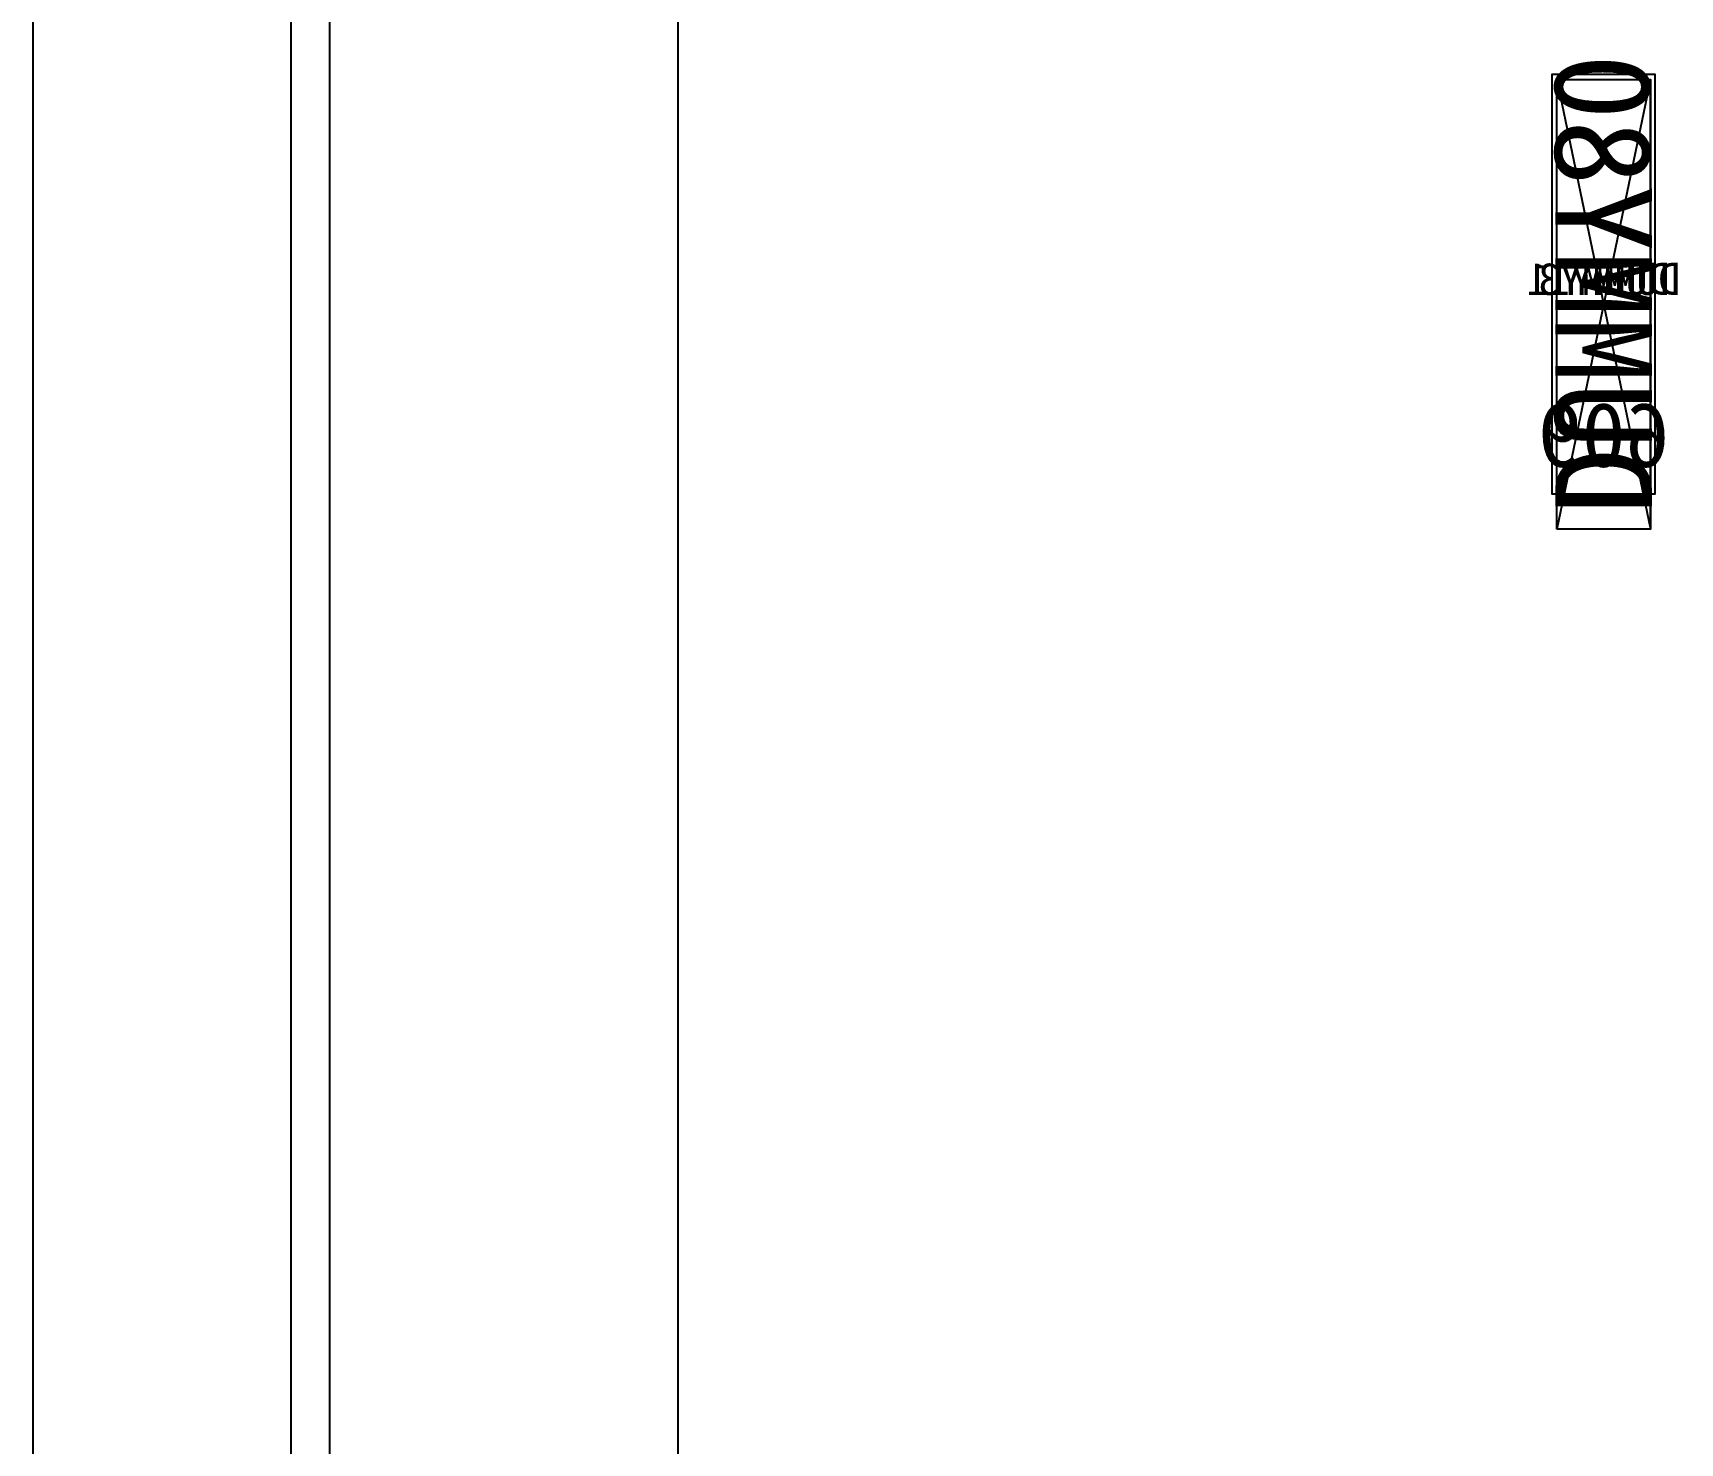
# Model space of a CAD drawing. Header units: millimetres. Extents: x 427 to 2444, y 137 to 817.
# Drawn here: x 1121.7468 to 1122.0022, y 301.2176 to 301.4363 of the extents above; entities that cross this region are included whole.
import ezdxf
from ezdxf.enums import TextEntityAlignment as Align

# ---------------------------------------------------------------- set-up
doc = ezdxf.new("R2010")
doc.units = ezdxf.units.MM
for name, color, linetype in [('L0', 211, 'Continuous'), ('L102', 91, 'Continuous'), ('L240', 60, 'Continuous'), ('L241', 200, 'Continuous'), ('L242', 51, 'Continuous'), ('L245', 53, 'Continuous'), ('L246', 93, 'Continuous'), ('L59', 140, 'Continuous'), ('L63', 4, 'Continuous')]:
    doc.layers.add(name, color=color, linetype=linetype)
doc.styles.add('txt', font='simhei.ttf')

# ---------------------------------------------------------------- blocks, each defined once
blk = doc.blocks.new('HX8394_F_PAD')
at = {"layer": 'L0'}
blk.add_lwpolyline([(-13.86, -0.4025), (-13.86, 0.4025), (13.86, 0.4025), (13.86, -0.4025), (-13.86, -0.4025)], close=True, dxfattribs=at)
at = {"layer": 'L241'}
blk.add_lwpolyline([(-13.9, -0.435), (-13.9, 0.435), (13.9, 0.435), (13.9, -0.435), (-13.9, -0.435)], close=True, dxfattribs=at)
blk = doc.blocks.new('NTBUMP_65X16')
at = {"layer": 'L242'}
blk.add_lwpolyline([(-0.008, -0.0325), (-0.008, 0.0325), (0.008, 0.0325), (0.008, -0.0325), (-0.008, -0.0325)], close=True, dxfattribs=at)
blk = doc.blocks.new('ILI9881C_AA_NTBUMP_PM_875UM')
at = {"rotation": 180}
blk.add_blockref('NTBUMP_65X16', (13.6565, 0.185), dxfattribs=at)
at = {"layer": 'L246', "style": 'txt'}
blk.add_text('DUMMY80', height=0.015, rotation=90, dxfattribs=at).set_placement((13.6565, 0.185), align=Align.MIDDLE_CENTER)
blk.add_text('609', height=0.01, dxfattribs=at).set_placement((13.6565, 0.161666), align=Align.MIDDLE_CENTER)
blk = doc.blocks.new('OUT_3BUMP')
at = {"layer": 'L242'}
for points in [[(0, 0.206), (0, 0.271), (0.016, 0.271), (0.016, 0.206), (0, 0.206)], [(0.011, 0.116), (0.011, 0.181), (0.027, 0.181), (0.027, 0.116), (0.011, 0.116)], [(0.022, 0.026), (0.022, 0.091), (0.038, 0.091), (0.038, 0.026), (0.022, 0.026)]]:
    blk.add_lwpolyline(points, close=True, dxfattribs=at)
blk = doc.blocks.new('JD9365Z_PAD_20170829_Y880')
at = {"row_count": 1, "column_count": 372, "row_spacing": 0.245, "column_spacing": 0.033}
blk.add_blockref('OUT_3BUMP', (1.3835, 0.13), dxfattribs=at)
at = {"layer": 'L240', "style": 'txt'}
blk.add_text('DUMMY11', height=0.005, dxfattribs=at).set_placement((13.6565, 0.189333), align=Align.MIDDLE_CENTER)
blk = doc.blocks.new('NV3052C3P_BUMP_ORI_20190911')
at = {"layer": 'L241'}
blk.add_lwpolyline([(-13.8, -0.398), (-13.8, 0.398), (13.8, 0.398), (13.8, -0.398), (-13.8, -0.398)], close=True, dxfattribs=at)
at = {"layer": 'L242'}
blk.add_lwpolyline([(13.6485, 0.14), (13.6485, 0.205), (13.6645, 0.205), (13.6645, 0.14), (13.6485, 0.14)], close=True, dxfattribs=at)
at = {"layer": 'L245', "style": 'txt'}
blk.add_text('DUMMY3', height=0.005, dxfattribs=at).set_placement((13.656473, 0.173333), align=Align.MIDDLE_CENTER)
blk = doc.blocks.new('FL11283_A_OTHER')
at = {"layer": 'L102'}
blk.add_lwpolyline([(0, 0), (0, 0.41), (13.86, 0.41), (13.86, 0), (0, 0)], close=True, dxfattribs=at)
at = {"layer": 'L241'}
blk.add_lwpolyline([(-13.86, -0.41), (-13.86, 0.41), (13.86, 0.41), (13.86, 0.404), (-13.854, 0.404), (-13.854, -0.404), (13.854, -0.404), (13.854, 0.404), (13.86, 0.404), (13.86, -0.41), (-13.86, -0.41)], close=True, dxfattribs=at)
at = {"layer": 'L59'}
blk.add_lwpolyline([(-13.86, -0.41), (-13.86, 0.41), (13.86, 0.41), (13.86, -0.41), (-13.86, -0.41)], close=True, dxfattribs=at)
blk = doc.blocks.new('IC_GDS_ALL')
for name, p in [('ILI9881C_AA_NTBUMP_PM_875UM', (0, 0)), ('HX8394_F_PAD', (0, 0.004)), ('NV3052C3P_BUMP_ORI_20190911', (0, 0.0125)), ('JD9365Z_PAD_20170829_Y880', (0, -0.0035)), ('FL11283_A_OTHER', (0, -0.0035))]:
    blk.add_blockref(name, p)
blk = doc.blocks.new('OUTPUT_PAD_GATE')
at = {"color": 5, "linetype": 'Continuous'}
blk.add_lwpolyline([(0.00175, 0.07125), (0.01625, 0.0015), (0.01625, 0.07125), (0.00175, 0.0015)], dxfattribs=at)
at = {"layer": 'L63', "color": 5}
blk.add_lwpolyline([(0.00175, 0.0015), (0.00175, 0.07125), (0.01625, 0.07125), (0.01625, 0.0015), (0.00175, 0.0015)], close=True, dxfattribs=at)
blk = doc.blocks.new('IC_PAD_ALL')
at = {"row_count": 1, "column_count": 414, "row_spacing": 0.0685, "column_spacing": 0.066}
blk.add_blockref('OUTPUT_PAD_GATE', (-0.018, 0.5), dxfattribs=at)
blk = doc.blocks.new('IC_ALL')
at = {"yscale": -1, "rotation": 180}
blk.add_blockref('IC_GDS_ALL', (14, 0.4375), dxfattribs=at)
blk.add_blockref('IC_PAD_ALL', (0.3525, 0.083))
blk = doc.blocks.new('IC_FPC_OLB_ALL')
blk.add_blockref('IC_ALL', (1.188, 1.0245))

msp = doc.modelspace()

# ---------------------------------------------------------------- block references
msp.add_blockref('IC_FPC_OLB_ALL', (1120.45883, 299.75037))

doc.saveas('drawing.dxf')
